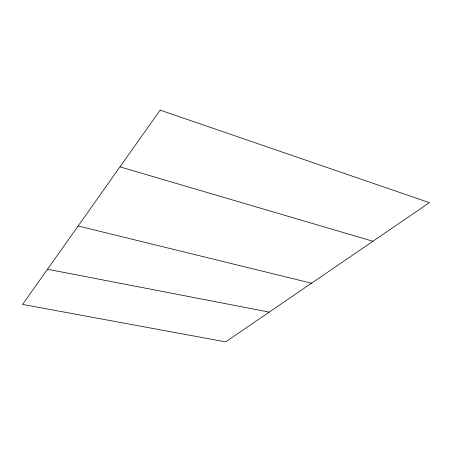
<?xml version="1.0" encoding="UTF-8"?>
<svg xmlns="http://www.w3.org/2000/svg" width="452" height="452" viewBox="0 0 452 452"><rect width="100%" height="100%" fill="white"/><g stroke="black" fill="none" stroke-linecap="round" stroke-linejoin="round"><path stroke-width="0.68" d="M47.505 269.239L269.245 312.117M78.128 225.983L311.53 283.218M119.978 166.867L372.934 241.249M160.161 110.107L22.6 304.416L225.672 341.893L429.4 202.66L160.161 110.107"/></g></svg>
